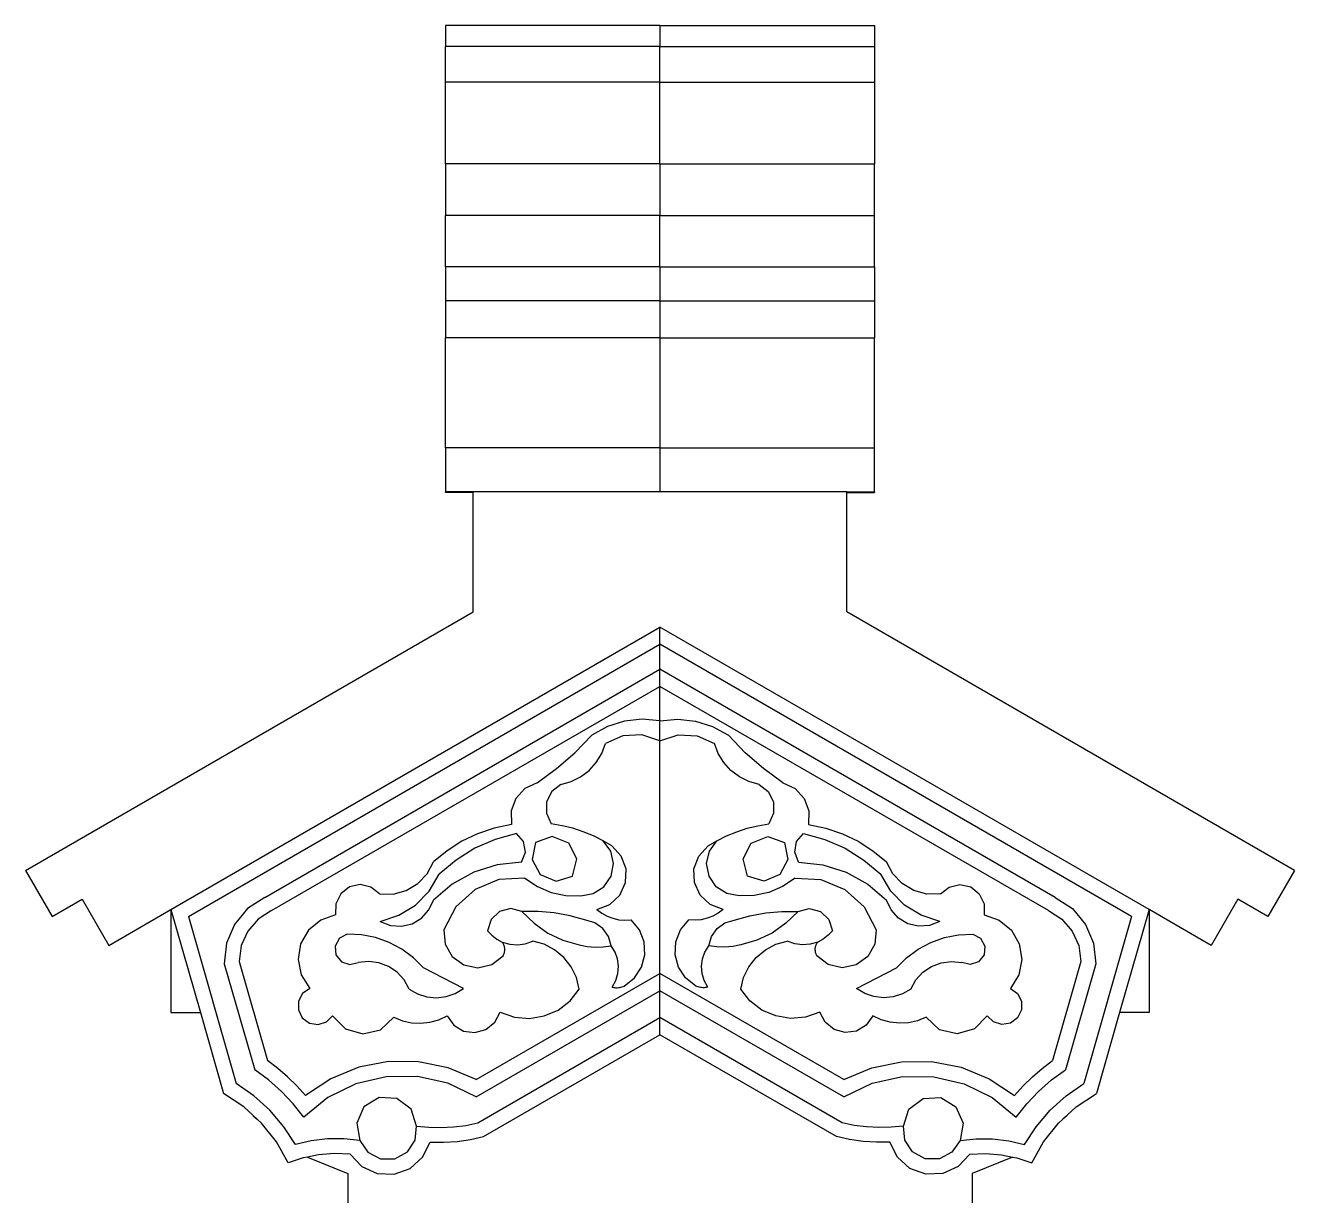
# Model space of a CAD drawing. Extents: x -24961 to 905641, y -154323 to 635957.
# Drawn here: x 402184 to 403323, y -126101 to -125051 of the extents above; entities that cross this region are included whole.
import ezdxf

# ---------------------------------------------------------------- set-up
doc = ezdxf.new("R2010")
doc.units = 0
doc.header["$LTSCALE"] = 1000
doc.header["$MEASUREMENT"] = 0
doc.layers.add('WALL', color=9, linetype='Continuous')

msp = doc.modelspace()

# ---------------------------------------------------------------- linework, layer by layer
for p, q in [((402561.2, -125050.9), (402561.2, -125069.7)), ((402753.6, -125050.9), (402561.2, -125050.9)), ((402753.6, -125050.9), (402753.6, -125069.7)), ((402753.6, -125050.9), (402946.1, -125050.9)), ((402946.1, -125050.9), (402946.1, -125069.7)), ((402753.6, -125069.7), (402561.2, -125069.7)), ((402561.2, -125101.8), (402561.2, -125069.7)), ((402753.6, -125069.7), (402946.1, -125069.7)), ((402753.6, -125101.8), (402753.6, -125069.7)), ((402946.1, -125069.7), (402946.1, -125101.8)), ((402753.6, -125101.8), (402561.2, -125101.8)), ((402561.2, -125175.1), (402561.2, -125101.8)), ((402753.6, -125175.1), (402753.6, -125101.8)), ((402753.6, -125101.8), (402946.1, -125101.8)), ((402946.1, -125101.8), (402946.1, -125175.1)), ((402753.6, -125175.1), (402561.2, -125175.1)), ((402561.2, -125175.1), (402561.2, -125221.4)), ((402753.6, -125175.1), (402753.6, -125221.4)), ((402753.6, -125175.1), (402946.1, -125175.1)), ((402946.1, -125221.4), (402946.1, -125175.1)), ((402753.6, -125221.4), (402561.2, -125221.4)), ((402561.2, -125267.6), (402561.2, -125221.4)), ((402753.6, -125221.4), (402946.1, -125221.4)), ((402753.6, -125267.6), (402753.6, -125221.4)), ((402946.1, -125267.6), (402946.1, -125221.4)), ((402561.2, -125267.6), (402561.2, -125298)), ((402753.6, -125267.6), (402561.2, -125267.6)), ((402753.6, -125267.6), (402946.1, -125267.6)), ((402753.6, -125267.6), (402753.6, -125298)), ((402946.1, -125267.6), (402946.1, -125298)), ((402753.6, -125298), (402561.2, -125298)), ((402561.2, -125298), (402561.2, -125331.1)), ((402753.6, -125298), (402946.1, -125298)), ((402753.6, -125298), (402753.6, -125331.1)), ((402946.1, -125298), (402946.1, -125331.1)), ((402753.6, -125331.1), (402561.2, -125331.1)), ((402561.2, -125429.9), (402561.2, -125331.1)), ((402753.6, -125331.1), (402946.1, -125331.1)), ((402753.6, -125331.1), (402753.6, -125429.9)), ((402946.1, -125429.9), (402946.1, -125331.1)), ((402753.6, -125429.9), (402561.2, -125429.9)), ((402561.2, -125429.9), (402561.2, -125469.4)), ((402753.6, -125429.9), (402946.1, -125429.9)), ((402753.6, -125429.9), (402753.6, -125469.4)), ((402946.1, -125469.4), (402946.1, -125429.9)), ((402561.2, -125469.7), (402561.2, -125469.4)), ((402586.1, -125469.4), (402561.2, -125469.4)), ((402561.2, -125470), (402561.2, -125469.7)), ((402586.1, -125469.7), (402561.2, -125469.7)), ((402586.1, -125470), (402561.2, -125470)), ((402753.6, -125469.4), (402586.1, -125469.4)), ((402586.1, -125469.7), (402586.1, -125469.4)), ((402586.1, -125470), (402586.1, -125469.7)), ((402586.1, -125577), (402586.1, -125470)), ((402921.1, -125469.4), (402753.6, -125469.4)), ((402921.1, -125469.4), (402946.1, -125469.4)), ((402921.1, -125469.7), (402921.1, -125469.4)), ((402921.1, -125469.7), (402946.1, -125469.7)), ((402921.1, -125470), (402921.1, -125469.7)), ((402921.1, -125470), (402946.1, -125470)), ((402921.1, -125577), (402921.1, -125470)), ((402946.1, -125469.7), (402946.1, -125469.4)), ((402946.1, -125469.7), (402946.1, -125470)), ((402184.4, -125808.9), (402586.1, -125577)), ((403322.8, -125808.9), (402921.1, -125577)), ((402314.9, -125844), (402753.6, -125590.8)), ((402753.6, -125606.1), (402753.6, -125590.8)), ((403192.3, -125844), (402753.6, -125590.8)), ((402330.6, -125850.4), (402753.6, -125606.1)), ((402753.6, -125628.5), (402753.6, -125606.1)), ((403176.6, -125850.4), (402753.6, -125606.1)), ((402399.1, -125833.2), (402753.6, -125628.5)), ((402753.6, -125643.9), (402753.6, -125628.5)), ((403108.1, -125833.2), (402753.6, -125628.5)), ((402405.2, -125845), (402753.6, -125643.9)), ((402753.6, -125674.7), (402753.6, -125643.9)), ((403102, -125845), (402753.6, -125643.9)), ((402706.4, -125679.9), (402692.4, -125687.6)), ((402721.7, -125675), (402706.4, -125679.9)), ((402737.6, -125673.3), (402721.7, -125675)), ((402753.6, -125674.7), (402737.6, -125673.3)), ((402753.6, -125674.7), (402769.6, -125673.3)), ((402753.6, -125692.7), (402753.6, -125674.7)), ((402769.6, -125673.3), (402785.5, -125675)), ((402785.5, -125675), (402800.8, -125679.9)), ((402800.8, -125679.9), (402814.9, -125687.6)), ((402677.3, -125703.3), (402692.4, -125687.6)), ((402720.4, -125688.2), (402704.8, -125695.2)), ((402737.4, -125687.3), (402720.4, -125688.2)), ((402753.6, -125692.7), (402737.4, -125687.3)), ((402753.6, -125692.7), (402769.8, -125687.3)), ((402753.6, -125901.4), (402753.6, -125692.7)), ((402769.8, -125687.3), (402786.8, -125688.2)), ((402786.8, -125688.2), (402802.4, -125695.2)), ((402830, -125703.3), (402814.9, -125687.6)), ((402660.9, -125717.5), (402677.3, -125703.3)), ((402696.4, -125712.2), (402701.4, -125704.1)), ((402701.4, -125704.1), (402704.8, -125695.2)), ((402805.8, -125704.1), (402802.4, -125695.2)), ((402810.8, -125712.2), (402805.8, -125704.1)), ((402846.3, -125717.5), (402830, -125703.3)), ((402690, -125719.2), (402696.4, -125712.2)), ((402817.2, -125719.2), (402810.8, -125712.2)), ((402643.3, -125730.4), (402660.9, -125717.5)), ((402673.8, -125729.1), (402682.4, -125724.9)), ((402682.4, -125724.9), (402690, -125719.2)), ((402824.8, -125724.9), (402817.2, -125719.2)), ((402833.4, -125729.1), (402824.8, -125724.9)), ((402863.9, -125730.4), (402846.3, -125717.5)), ((402632.5, -125735.5), (402624.3, -125744.4)), ((402643.3, -125730.4), (402632.5, -125735.5)), ((402656.5, -125738.1), (402651.9, -125747.4)), ((402664.7, -125731.7), (402656.5, -125738.1)), ((402664.7, -125731.7), (402673.8, -125729.1)), ((402842.5, -125731.7), (402833.4, -125729.1)), ((402842.5, -125731.7), (402850.7, -125738.1)), ((402850.7, -125738.1), (402855.3, -125747.4)), ((402863.9, -125730.4), (402874.7, -125735.5)), ((402874.7, -125735.5), (402882.9, -125744.4)), ((402624.3, -125744.4), (402620.1, -125755.6)), ((402651.9, -125747.4), (402651.7, -125757.7)), ((402855.3, -125747.4), (402855.5, -125757.7)), ((402882.9, -125744.4), (402887.1, -125755.6)), ((402620.1, -125755.6), (402620.3, -125767.6)), ((402651.7, -125757.7), (402656, -125767.2)), ((402855.5, -125757.7), (402851.2, -125767.2)), ((402887.1, -125755.6), (402886.9, -125767.6)), ((402604.9, -125770.9), (402590, -125776)), ((402620.3, -125767.6), (402604.9, -125770.9)), ((402665.8, -125768.8), (402656, -125767.2)), ((402675.4, -125771.1), (402665.8, -125768.8)), ((402684.8, -125774.2), (402675.4, -125771.1)), ((402822.5, -125774.2), (402831.9, -125771.1)), ((402831.9, -125771.1), (402841.5, -125768.8)), ((402841.5, -125768.8), (402851.2, -125767.2)), ((402886.9, -125767.6), (402902.3, -125770.9)), ((402902.3, -125770.9), (402917.2, -125776)), ((402575.9, -125782.8), (402562.7, -125791.3)), ((402590, -125776), (402575.9, -125782.8)), ((402605.7, -125781.2), (402587.6, -125789.1)), ((402624.8, -125775.9), (402605.7, -125781.2)), ((402631.2, -125783), (402624.8, -125775.9)), ((402632.9, -125792.4), (402631.2, -125783)), ((402641.8, -125784), (402638.9, -125799.1)), ((402656.8, -125778.6), (402641.8, -125784)), ((402671.7, -125784.4), (402656.8, -125778.6)), ((402693.9, -125777.9), (402684.8, -125774.2)), ((402702.7, -125782.4), (402693.9, -125777.9)), ((402710.5, -125787), (402702.7, -125782.4)), ((402709.4, -125791.6), (402702.7, -125782.4)), ((402796.7, -125787), (402804.5, -125782.4)), ((402797.9, -125791.6), (402804.5, -125782.4)), ((402804.5, -125782.4), (402813.3, -125777.9)), ((402813.3, -125777.9), (402822.5, -125774.2)), ((402835.5, -125784.4), (402850.4, -125778.6)), ((402850.4, -125778.6), (402865.4, -125784)), ((402865.4, -125784), (402868.3, -125799.1)), ((402874.4, -125792.4), (402876, -125783)), ((402876, -125783), (402882.4, -125775.9)), ((402882.4, -125775.9), (402901.5, -125781.2)), ((402901.5, -125781.2), (402919.6, -125789.1)), ((402917.2, -125776), (402931.3, -125782.8)), ((402931.3, -125782.8), (402944.5, -125791.3)), ((402562.7, -125791.3), (402550.6, -125801.3)), ((402587.6, -125789.1), (402570.7, -125799.6)), ((402629.4, -125801.4), (402632.9, -125792.4)), ((402679, -125798.6), (402671.7, -125784.4)), ((402711.8, -125802.8), (402709.4, -125791.6)), ((402718.9, -125796), (402710.5, -125787)), ((402788.3, -125796), (402796.7, -125787)), ((402795.4, -125802.8), (402797.9, -125791.6)), ((402828.2, -125798.6), (402835.5, -125784.4)), ((402877.8, -125801.4), (402874.4, -125792.4)), ((402919.6, -125789.1), (402936.5, -125799.6)), ((402944.5, -125791.3), (402956.7, -125801.3)), ((402544.8, -125812), (402550.6, -125801.3)), ((402570.7, -125799.6), (402555.5, -125812.3)), ((402607.5, -125803.8), (402586.5, -125810.5)), ((402629.4, -125801.4), (402607.5, -125803.8)), ((402638.9, -125799.1), (402646.2, -125812.6)), ((402675.1, -125814.1), (402679, -125798.6)), ((402709.7, -125814), (402711.8, -125802.8)), ((402723.2, -125807.6), (402718.9, -125796)), ((402784, -125807.6), (402788.3, -125796)), ((402797.6, -125814), (402795.4, -125802.8)), ((402832.2, -125814.1), (402828.2, -125798.6)), ((402868.3, -125799.1), (402861, -125812.6)), ((402877.8, -125801.4), (402899.7, -125803.8)), ((402899.7, -125803.8), (402920.7, -125810.5)), ((402936.5, -125799.6), (402951.7, -125812.3)), ((402962.4, -125812), (402956.7, -125801.3)), ((402184.4, -125808.9), (402208.3, -125850.3)), ((402536.4, -125820.8), (402544.8, -125812)), ((402546.6, -125827.4), (402555.5, -125812.3)), ((402586.5, -125810.5), (402567.2, -125821.2)), ((402609.2, -125817), (402587.7, -125826)), ((402632.5, -125815.8), (402609.2, -125817)), ((402632.5, -125815.8), (402643.6, -125823.3)), ((402646.2, -125812.6), (402660.4, -125818.5)), ((402660.4, -125818.5), (402675.1, -125814.1)), ((402703.3, -125823.5), (402709.7, -125814)), ((402722.8, -125819.9), (402723.2, -125807.6)), ((402784.5, -125819.9), (402784, -125807.6)), ((402803.9, -125823.5), (402797.6, -125814)), ((402846.9, -125818.5), (402832.2, -125814.1)), ((402861, -125812.6), (402846.9, -125818.5)), ((402874.7, -125815.8), (402863.6, -125823.3)), ((402874.7, -125815.8), (402898, -125817)), ((402898, -125817), (402919.5, -125826)), ((402920.7, -125810.5), (402940, -125821.2)), ((402960.6, -125827.4), (402951.7, -125812.3)), ((402970.8, -125820.8), (402962.4, -125812)), ((403322.8, -125808.9), (403298.9, -125850.3)), ((402475, -125823.7), (402467.2, -125829.9)), ((402484.7, -125821.6), (402475, -125823.7)), ((402494.3, -125823.8), (402484.7, -125821.6)), ((402502.1, -125830), (402494.3, -125823.8)), ((402514.2, -125830.2), (402526, -125827)), ((402526, -125827), (402536.4, -125820.8)), ((402534.3, -125840), (402546.6, -125827.4)), ((402567.2, -125821.2), (402550.5, -125835.5)), ((402587.7, -125826), (402570.5, -125841.7)), ((402643.6, -125823.3), (402655.9, -125828.6)), ((402655.9, -125828.6), (402669, -125831.4)), ((402693.7, -125829.7), (402703.3, -125823.5)), ((402717.6, -125831.1), (402722.8, -125819.9)), ((402789.6, -125831.1), (402784.5, -125819.9)), ((402813.5, -125829.7), (402803.9, -125823.5)), ((402851.3, -125828.6), (402838.2, -125831.4)), ((402863.6, -125823.3), (402851.3, -125828.6)), ((402919.5, -125826), (402936.7, -125841.7)), ((402940, -125821.2), (402956.7, -125835.5)), ((402972.9, -125840), (402960.6, -125827.4)), ((402981.2, -125827), (402970.8, -125820.8)), ((402993, -125830.2), (402981.2, -125827)), ((403005.1, -125830), (403012.9, -125823.8)), ((403012.9, -125823.8), (403022.6, -125821.6)), ((403022.6, -125821.6), (403032.3, -125823.7)), ((403032.3, -125823.7), (403040, -125829.9)), ((402208.3, -125850.3), (402235.2, -125834.8)), ((402235.2, -125834.8), (402259.1, -125876.3)), ((402399.1, -125833.2), (402383.7, -125843.2)), ((402462.8, -125838.8), (402462.7, -125848.7)), ((402467.2, -125829.9), (402462.8, -125838.8)), ((402502.1, -125830), (402514.2, -125830.2)), ((402519.3, -125849.2), (402534.3, -125840)), ((402546.3, -125844.4), (402550.5, -125835.5)), ((402669, -125831.4), (402682.5, -125831.6)), ((402682.5, -125831.6), (402693.7, -125829.7)), ((402697, -125843.9), (402708.6, -125839.6)), ((402708.6, -125839.6), (402717.6, -125831.1)), ((402798.6, -125839.6), (402789.6, -125831.1)), ((402810.2, -125843.9), (402798.6, -125839.6)), ((402824.7, -125831.6), (402813.5, -125829.7)), ((402838.2, -125831.4), (402824.7, -125831.6)), ((402960.9, -125844.4), (402956.7, -125835.5)), ((402987.9, -125849.2), (402972.9, -125840)), ((403005.1, -125830), (402993, -125830.2)), ((403040, -125829.9), (403044.4, -125838.8)), ((403044.4, -125838.8), (403044.5, -125848.7)), ((403108.1, -125833.2), (403123.5, -125843.2)), ((403272, -125834.8), (403248.1, -125876.3)), ((403298.9, -125850.3), (403272, -125834.8)), ((402259.1, -125876.3), (402314.9, -125844)), ((402314.9, -125844), (402314.9, -125936.5)), ((402314.9, -125844), (402341.4, -125936.5)), ((402330.6, -125850.4), (402373.5, -126000.2)), ((402383.7, -125843.2), (402371.9, -125857.4)), ((402405.2, -125845), (402393.1, -125852.7)), ((402462.7, -125848.7), (402449.3, -125853.4)), ((402502.6, -125854.7), (402519.3, -125849.2)), ((402531.2, -125856.7), (402539.7, -125851.7)), ((402539.7, -125851.7), (402546.3, -125844.4)), ((402570.5, -125841.7), (402559.6, -125862.3)), ((402609.6, -125845.8), (402602.1, -125853)), ((402619.7, -125843.1), (402609.6, -125845.8)), ((402629.8, -125845.7), (402619.7, -125843.1)), ((402629.8, -125845.7), (402640.6, -125856.3)), ((402644.3, -125845.8), (402629.8, -125845.7)), ((402658.7, -125847.1), (402644.3, -125845.8)), ((402673, -125849.7), (402658.7, -125847.1)), ((402687, -125853.5), (402673, -125849.7)), ((402697, -125843.9), (402701.4, -125847.2)), ((402701.4, -125847.2), (402706.2, -125849.9)), ((402706.2, -125849.9), (402711.3, -125851.8)), ((402711.3, -125851.8), (402716.7, -125853.1)), ((402795.9, -125851.8), (402790.5, -125853.1)), ((402801, -125849.9), (402795.9, -125851.8)), ((402805.8, -125847.2), (402801, -125849.9)), ((402810.2, -125843.9), (402805.8, -125847.2)), ((402820.2, -125853.5), (402834.2, -125849.7)), ((402834.2, -125849.7), (402848.5, -125847.1)), ((402848.5, -125847.1), (402862.9, -125845.8)), ((402862.9, -125845.8), (402877.4, -125845.7)), ((402877.4, -125845.7), (402866.6, -125856.3)), ((402877.4, -125845.7), (402887.5, -125843.1)), ((402887.5, -125843.1), (402897.6, -125845.8)), ((402897.6, -125845.8), (402905.1, -125853)), ((402936.7, -125841.7), (402947.6, -125862.3)), ((402967.5, -125851.7), (402960.9, -125844.4)), ((402976, -125856.7), (402967.5, -125851.7)), ((403004.6, -125854.7), (402987.9, -125849.2)), ((403044.5, -125848.7), (403057.9, -125853.4)), ((403102, -125845), (403114.1, -125852.7)), ((403123.5, -125843.2), (403135.3, -125857.4)), ((403176.6, -125850.4), (403133.8, -126000.2)), ((403192.3, -125844), (403165.8, -125936.5)), ((403192.3, -125844), (403192.3, -125936.5)), ((403248.1, -125876.3), (403192.3, -125844)), ((402371.9, -125857.4), (402364.7, -125874.3)), ((402383.8, -125863.4), (402378, -125876.4)), ((402393.1, -125852.7), (402383.8, -125863.4)), ((402438.4, -125862.4), (402431.3, -125874.7)), ((402449.3, -125853.4), (402438.4, -125862.4)), ((402502.6, -125854.7), (402511.8, -125858.2)), ((402511.8, -125858.2), (402521.6, -125858.9)), ((402521.6, -125858.9), (402531.2, -125856.7)), ((402559.6, -125862.3), (402560.9, -125875.1)), ((402602.1, -125853), (402599, -125863)), ((402599, -125863), (402602.8, -125867.1)), ((402640.6, -125856.3), (402653, -125865.1)), ((402695.3, -125856), (402687, -125853.5)), ((402702.4, -125861), (402695.3, -125856)), ((402707.4, -125868.1), (402702.4, -125861)), ((402716.7, -125853.1), (402722.2, -125853.5)), ((402722.2, -125853.5), (402727.6, -125853.2)), ((402735.1, -125862.1), (402727.6, -125853.2)), ((402739.4, -125872.9), (402735.1, -125862.1)), ((402767.9, -125872.9), (402772.1, -125862.1)), ((402772.1, -125862.1), (402779.6, -125853.2)), ((402785.1, -125853.5), (402779.6, -125853.2)), ((402790.5, -125853.1), (402785.1, -125853.5)), ((402799.8, -125868.1), (402804.8, -125861)), ((402804.8, -125861), (402811.9, -125856)), ((402811.9, -125856), (402820.2, -125853.5)), ((402866.6, -125856.3), (402854.3, -125865.1)), ((402908.2, -125863), (402904.4, -125867.1)), ((402905.1, -125853), (402908.2, -125863)), ((402947.6, -125862.3), (402946.4, -125875.1)), ((402985.6, -125858.9), (402976, -125856.7)), ((402995.4, -125858.2), (402985.6, -125858.9)), ((403004.6, -125854.7), (402995.4, -125858.2)), ((403057.9, -125853.4), (403068.8, -125862.4)), ((403068.8, -125862.4), (403075.9, -125874.7)), ((403114.1, -125852.7), (403123.4, -125863.4)), ((403123.4, -125863.4), (403129.3, -125876.4)), ((403135.3, -125857.4), (403142.5, -125874.3)), ((402364.7, -125874.3), (402362.8, -125892.6)), ((402431.3, -125874.7), (402429.1, -125888.7)), ((402466, -125869.8), (402462.2, -125876.8)), ((402473, -125866.1), (402466, -125869.8)), ((402485.9, -125866.7), (402473, -125866.1)), ((402498.5, -125869.2), (402485.9, -125866.7)), ((402510.7, -125873.5), (402498.5, -125869.2)), ((402522.1, -125879.6), (402510.7, -125873.5)), ((402560.9, -125875.1), (402567.3, -125886.2)), ((402602.8, -125867.1), (402607.2, -125870.6)), ((402607.2, -125870.6), (402612.1, -125873.2)), ((402612.6, -125873.8), (402612.1, -125873.2)), ((402612.1, -125873.2), (402618.9, -125875.2)), ((402613, -125874.5), (402612.6, -125873.8)), ((402613.3, -125875.1), (402613, -125874.5)), ((402613.6, -125875.8), (402613.3, -125875.1)), ((402625.9, -125875.7), (402632.8, -125874.8)), ((402632.8, -125874.8), (402639.4, -125872.3)), ((402649.7, -125875.2), (402639.4, -125872.3)), ((402653, -125865.1), (402666.6, -125871.6)), ((402666.6, -125871.6), (402681.2, -125875.8)), ((402709.8, -125876.5), (402707.4, -125868.1)), ((402740, -125884.5), (402739.4, -125872.9)), ((402767.2, -125884.5), (402767.9, -125872.9)), ((402797.4, -125876.5), (402799.8, -125868.1)), ((402840.6, -125871.6), (402826, -125875.8)), ((402854.3, -125865.1), (402840.6, -125871.6)), ((402857.5, -125875.2), (402867.8, -125872.3)), ((402874.4, -125874.8), (402867.8, -125872.3)), ((402881.3, -125875.7), (402874.4, -125874.8)), ((402895.1, -125873.2), (402888.3, -125875.2)), ((402893.6, -125875.8), (402893.9, -125875.1)), ((402893.9, -125875.1), (402894.3, -125874.5)), ((402894.3, -125874.5), (402894.6, -125873.8)), ((402894.6, -125873.8), (402895.1, -125873.2)), ((402900, -125870.6), (402895.1, -125873.2)), ((402904.4, -125867.1), (402900, -125870.6)), ((402946.4, -125875.1), (402940, -125886.2)), ((402985.1, -125879.6), (402996.5, -125873.5)), ((402996.5, -125873.5), (403008.7, -125869.2)), ((403008.7, -125869.2), (403021.3, -125866.7)), ((403021.3, -125866.7), (403034.2, -125866.1)), ((403034.2, -125866.1), (403041.2, -125869.8)), ((403041.2, -125869.8), (403045, -125876.8)), ((403075.9, -125874.7), (403078.1, -125888.7)), ((403142.5, -125874.3), (403144.4, -125892.6)), ((402378, -125876.4), (402376.1, -125890.5)), ((402462.2, -125876.8), (402462.9, -125884.6)), ((402462.9, -125884.6), (402467.8, -125890.9)), ((402532.5, -125887.2), (402522.1, -125879.6)), ((402567.3, -125886.2), (402577.7, -125893.7)), ((402602.8, -125893.2), (402612.9, -125885.4)), ((402612.9, -125885.4), (402613.3, -125884.7)), ((402613.3, -125884.7), (402613.6, -125884)), ((402613.8, -125876.6), (402613.6, -125875.8)), ((402613.6, -125884), (402613.8, -125883.3)), ((402614, -125877.3), (402613.8, -125876.6)), ((402613.8, -125883.3), (402614, -125882.6)), ((402614.2, -125878), (402614, -125877.3)), ((402614, -125882.6), (402614.2, -125881.8)), ((402614.3, -125878.8), (402614.2, -125878)), ((402614.2, -125881.8), (402614.3, -125881.1)), ((402614.3, -125879.6), (402614.3, -125878.8)), ((402614.3, -125880.3), (402614.3, -125879.6)), ((402614.3, -125881.1), (402614.3, -125880.3)), ((402618.9, -125875.2), (402625.9, -125875.7)), ((402659.1, -125880.2), (402649.7, -125875.2)), ((402667.3, -125887), (402659.1, -125880.2)), ((402681.2, -125875.8), (402688.3, -125877.3)), ((402688.3, -125877.3), (402695.4, -125877.8)), ((402695.4, -125877.8), (402702.7, -125877.6)), ((402702.7, -125877.6), (402709.8, -125876.5)), ((402713.3, -125882.1), (402709.8, -125876.5)), ((402715.6, -125888.3), (402713.3, -125882.1)), ((402737, -125895.7), (402740, -125884.5)), ((402770.2, -125895.7), (402767.2, -125884.5)), ((402791.7, -125888.3), (402793.9, -125882.1)), ((402793.9, -125882.1), (402797.4, -125876.5)), ((402804.6, -125877.6), (402797.4, -125876.5)), ((402811.8, -125877.8), (402804.6, -125877.6)), ((402819, -125877.3), (402811.8, -125877.8)), ((402826, -125875.8), (402819, -125877.3)), ((402839.9, -125887), (402848.1, -125880.2)), ((402848.1, -125880.2), (402857.5, -125875.2)), ((402888.3, -125875.2), (402881.3, -125875.7)), ((402892.9, -125878.8), (402893, -125878)), ((402892.9, -125879.6), (402892.9, -125878.8)), ((402892.9, -125880.3), (402892.9, -125879.6)), ((402893, -125881.1), (402892.9, -125880.3)), ((402893, -125878), (402893.2, -125877.3)), ((402893.1, -125881.8), (402893, -125881.1)), ((402893.2, -125882.6), (402893.1, -125881.8)), ((402893.2, -125877.3), (402893.4, -125876.6)), ((402893.4, -125883.3), (402893.2, -125882.6)), ((402893.4, -125876.6), (402893.6, -125875.8)), ((402893.6, -125884), (402893.4, -125883.3)), ((402893.9, -125884.7), (402893.6, -125884)), ((402894.3, -125885.4), (402893.9, -125884.7)), ((402904.4, -125893.2), (402894.3, -125885.4)), ((402940, -125886.2), (402929.5, -125893.7)), ((402974.7, -125887.2), (402985.1, -125879.6)), ((403044.3, -125884.6), (403039.4, -125890.9)), ((403045, -125876.8), (403044.3, -125884.6)), ((403129.3, -125876.4), (403131.1, -125890.5)), ((402362.8, -125892.6), (402390.1, -125987.8)), ((402376.1, -125890.5), (402401.5, -125979.5)), ((402429.1, -125888.7), (402431.9, -125902.7)), ((402467.8, -125890.9), (402475.3, -125893.4)), ((402475.3, -125893.4), (402482.9, -125891.4)), ((402492.2, -125890.5), (402482.9, -125891.4)), ((402501.4, -125891.7), (402492.2, -125890.5)), ((402510.1, -125895), (402501.4, -125891.7)), ((402517.8, -125900.3), (402510.1, -125895)), ((402541.6, -125896.4), (402532.5, -125887.2)), ((402577.4, -125914.8), (402541.6, -125896.4)), ((402577.7, -125893.7), (402590.3, -125896.2)), ((402590.3, -125896.2), (402602.8, -125893.2)), ((402673.9, -125895.4), (402667.3, -125887)), ((402678.6, -125905), (402673.9, -125895.4)), ((402716.5, -125894.9), (402715.6, -125888.3)), ((402715.9, -125901.4), (402716.5, -125894.9)), ((402730.7, -125905.4), (402737, -125895.7)), ((402776.5, -125905.4), (402770.2, -125895.7)), ((402790.8, -125894.9), (402791.7, -125888.3)), ((402791.3, -125901.4), (402790.8, -125894.9)), ((402828.6, -125905), (402833.3, -125895.4)), ((402833.3, -125895.4), (402839.9, -125887)), ((402916.9, -125896.2), (402904.4, -125893.2)), ((402929.5, -125893.7), (402916.9, -125896.2)), ((402929.8, -125914.8), (402965.6, -125896.4)), ((402965.6, -125896.4), (402974.7, -125887.2)), ((402989.4, -125900.3), (402997.1, -125895)), ((402997.1, -125895), (403005.8, -125891.7)), ((403005.8, -125891.7), (403015, -125890.5)), ((403015, -125890.5), (403024.3, -125891.4)), ((403031.9, -125893.4), (403024.3, -125891.4)), ((403039.4, -125890.9), (403031.9, -125893.4)), ((403078.1, -125888.7), (403075.4, -125902.7)), ((403131.1, -125890.5), (403105.7, -125979.5)), ((403144.4, -125892.6), (403117.2, -125987.8)), ((402431.9, -125902.7), (402439.4, -125914.7)), ((402524.1, -125907.1), (402517.8, -125900.3)), ((402528.7, -125915.3), (402524.1, -125907.1)), ((402588.6, -125996.6), (402753.6, -125901.4)), ((402681.2, -125915.3), (402678.6, -125905)), ((402710.8, -125913.6), (402714, -125907.8)), ((402714, -125907.8), (402715.9, -125901.4)), ((402721.6, -125912.6), (402730.7, -125905.4)), ((402753.6, -125916.8), (402753.6, -125901.4)), ((402918.6, -125996.6), (402753.6, -125901.4)), ((402785.6, -125912.6), (402776.5, -125905.4)), ((402793.2, -125907.8), (402791.3, -125901.4)), ((402796.4, -125913.6), (402793.2, -125907.8)), ((402826, -125915.3), (402828.6, -125905)), ((402978.5, -125915.3), (402983.1, -125907.1)), ((402983.1, -125907.1), (402989.4, -125900.3)), ((403075.4, -125902.7), (403067.9, -125914.7)), ((402433, -125919.3), (402429.4, -125926.3)), ((402439.4, -125914.7), (402433, -125919.3)), ((402528.7, -125915.3), (402536.2, -125919.6)), ((402536.2, -125919.6), (402544.5, -125922.3)), ((402561.8, -125922.1), (402570, -125919.3)), ((402570, -125919.3), (402577.4, -125914.8)), ((402588.6, -126012), (402753.6, -125916.8)), ((402672.9, -125925.9), (402681.2, -125915.3)), ((402710.8, -125913.6), (402711.9, -125913.8)), ((402711.9, -125913.8), (402713, -125914)), ((402713, -125914), (402714.1, -125914.1)), ((402714.1, -125914.1), (402715.2, -125914.1)), ((402715.2, -125914.1), (402716.3, -125914)), ((402716.3, -125914), (402717.4, -125913.9)), ((402717.4, -125913.9), (402718.5, -125913.7)), ((402718.5, -125913.7), (402719.5, -125913.4)), ((402719.5, -125913.4), (402720.6, -125913.1)), ((402720.6, -125913.1), (402721.6, -125912.6)), ((402753.6, -125940.9), (402753.6, -125916.8)), ((402918.6, -126012), (402753.6, -125916.8)), ((402786.6, -125913.1), (402785.6, -125912.6)), ((402787.7, -125913.4), (402786.6, -125913.1)), ((402788.7, -125913.7), (402787.7, -125913.4)), ((402789.8, -125913.9), (402788.7, -125913.7)), ((402790.9, -125914), (402789.8, -125913.9)), ((402792, -125914.1), (402790.9, -125914)), ((402793.1, -125914.1), (402792, -125914.1)), ((402794.2, -125914), (402793.1, -125914.1)), ((402795.3, -125913.8), (402794.2, -125914)), ((402796.4, -125913.6), (402795.3, -125913.8)), ((402834.3, -125925.9), (402826, -125915.3)), ((402937.2, -125919.3), (402929.8, -125914.8)), ((402945.5, -125922.1), (402937.2, -125919.3)), ((402971, -125919.6), (402962.7, -125922.3)), ((402978.5, -125915.3), (402971, -125919.6)), ((403067.9, -125914.7), (403074.2, -125919.3)), ((403074.2, -125919.3), (403077.8, -125926.3)), ((402429.4, -125926.3), (402429.3, -125934.1)), ((402544.5, -125922.3), (402553.1, -125923.1)), ((402553.1, -125923.1), (402561.8, -125922.1)), ((402662.2, -125934.2), (402672.9, -125925.9)), ((402845, -125934.2), (402834.3, -125925.9)), ((402954.1, -125923.1), (402945.5, -125922.1)), ((402962.7, -125922.3), (402954.1, -125923.1)), ((403077.8, -125926.3), (403077.9, -125934.1)), ((402314.9, -125936.5), (402341.4, -125936.5)), ((402341.4, -125936.5), (402362.2, -126009)), ((402429.3, -125934.1), (402432.8, -125941.2)), ((402432.8, -125941.2), (402439.2, -125945.9)), ((402454.4, -125944.8), (402460, -125939.4)), ((402460, -125939.4), (402471.4, -125951)), ((402503, -125951.8), (402514.9, -125940.6)), ((402514.9, -125940.6), (402522.6, -125943.7)), ((402547.1, -125945.1), (402555.1, -125942.9)), ((402555.1, -125942.9), (402562.6, -125939.4)), ((402562.6, -125939.4), (402568.6, -125947.7)), ((402590.2, -126035.3), (402753.6, -125940.9)), ((402605.5, -125945.1), (402610.3, -125936)), ((402610.3, -125936), (402623, -125940.5)), ((402623, -125940.5), (402636.5, -125941.7)), ((402636.5, -125941.7), (402649.8, -125939.5)), ((402649.8, -125939.5), (402662.2, -125934.2)), ((402753.6, -125956.3), (402753.6, -125940.9)), ((402917, -126035.3), (402753.6, -125940.9)), ((402857.4, -125939.5), (402845, -125934.2)), ((402870.7, -125941.7), (402857.4, -125939.5)), ((402884.2, -125940.5), (402870.7, -125941.7)), ((402896.9, -125936), (402884.2, -125940.5)), ((402901.7, -125945.1), (402896.9, -125936)), ((402944.6, -125939.4), (402938.6, -125947.7)), ((402952.1, -125942.9), (402944.6, -125939.4)), ((402960.1, -125945.1), (402952.1, -125942.9)), ((402992.3, -125940.6), (402984.6, -125943.7)), ((403004.2, -125951.8), (402992.3, -125940.6)), ((403047.2, -125939.4), (403035.8, -125951)), ((403052.8, -125944.8), (403047.2, -125939.4)), ((403074.4, -125941.2), (403068.1, -125945.9)), ((403077.9, -125934.1), (403074.4, -125941.2)), ((403165.8, -125936.5), (403145.1, -126009)), ((403192.3, -125936.5), (403165.8, -125936.5)), ((402439.2, -125945.9), (402446.9, -125947.2)), ((402446.9, -125947.2), (402454.4, -125944.8)), ((402471.4, -125951), (402487.1, -125955.6)), ((402487.1, -125955.6), (402503, -125951.8)), ((402522.6, -125943.7), (402530.7, -125945.5)), ((402530.7, -125945.5), (402538.9, -125946)), ((402538.9, -125946), (402547.1, -125945.1)), ((402568.6, -125947.7), (402577.4, -125953)), ((402577.4, -125953), (402587.6, -125954.4)), ((402587.6, -125954.4), (402597.5, -125951.6)), ((402597.5, -125951.6), (402605.5, -125945.1)), ((402909.7, -125951.6), (402901.7, -125945.1)), ((402919.6, -125954.4), (402909.7, -125951.6)), ((402929.8, -125953), (402919.6, -125954.4)), ((402938.6, -125947.7), (402929.8, -125953)), ((402968.3, -125946), (402960.1, -125945.1)), ((402976.6, -125945.5), (402968.3, -125946)), ((402984.6, -125943.7), (402976.6, -125945.5)), ((403020.1, -125955.6), (403004.2, -125951.8)), ((403035.8, -125951), (403020.1, -125955.6)), ((403060.3, -125947.2), (403052.8, -125944.8)), ((403068.1, -125945.9), (403060.3, -125947.2)), ((402595.2, -126047.7), (402753.6, -125956.3)), ((402912, -126047.7), (402753.6, -125956.3)), ((402402.5, -125996.9), (402390.1, -125987.8)), ((402410.8, -125986.5), (402401.5, -125979.5)), ((402419.6, -125994.1), (402410.8, -125986.5)), ((402483.4, -125985.5), (402458.3, -125995.8)), ((402510, -125980.4), (402483.4, -125985.5)), ((402537.1, -125980.5), (402510, -125980.4)), ((402563.7, -125986), (402537.1, -125980.5)), ((402588.6, -125996.6), (402563.7, -125986)), ((402918.6, -125996.6), (402943.5, -125986)), ((402943.5, -125986), (402970.1, -125980.5)), ((402970.1, -125980.5), (402997.2, -125980.4)), ((402997.2, -125980.4), (403023.8, -125985.5)), ((403023.8, -125985.5), (403048.9, -125995.8)), ((403087.6, -125994.1), (403096.4, -125986.5)), ((403096.4, -125986.5), (403105.7, -125979.5)), ((403104.7, -125996.9), (403117.2, -125987.8)), ((402389.3, -126011.1), (402373.5, -126000.2)), ((402414, -126007.1), (402402.5, -125996.9)), ((402427.9, -126002.2), (402419.6, -125994.1)), ((402458.3, -125995.8), (402435.7, -126010.8)), ((402480.8, -126000.4), (402455.7, -126012.7)), ((402508.1, -125994), (402480.8, -126000.4)), ((402536.1, -125993.8), (402508.1, -125994)), ((402563.4, -125999.9), (402536.1, -125993.8)), ((402588.6, -126012), (402563.4, -125999.9)), ((402918.6, -126012), (402943.9, -125999.9)), ((402943.9, -125999.9), (402971.2, -125993.8)), ((402971.2, -125993.8), (402999.2, -125994)), ((402999.2, -125994), (403026.4, -126000.4)), ((403026.4, -126000.4), (403051.5, -126012.7)), ((403048.9, -125995.8), (403071.5, -126010.8)), ((403079.3, -126002.2), (403087.6, -125994.1)), ((403093.2, -126007.1), (403104.7, -125996.9)), ((403117.9, -126011.1), (403133.8, -126000.2)), ((402380.2, -126020.9), (402362.2, -126009)), ((402403.6, -126024.1), (402389.3, -126011.1)), ((402424.5, -126018.3), (402414, -126007.1)), ((402435.7, -126010.8), (402427.9, -126002.2)), ((403071.5, -126010.8), (403079.3, -126002.2)), ((403082.7, -126018.3), (403093.2, -126007.1)), ((403103.6, -126024.1), (403117.9, -126011.1)), ((403127, -126020.9), (403145.1, -126009)), ((402388.5, -126028.5), (402380.2, -126020.9)), ((402434, -126030.4), (402424.5, -126018.3)), ((402455.7, -126012.7), (402434, -126030.4)), ((402488.1, -126021), (402481.6, -126035.6)), ((402501.7, -126012.7), (402488.1, -126021)), ((402517.6, -126013.4), (402501.7, -126012.7)), ((402530.3, -126023.1), (402517.6, -126013.4)), ((402535.3, -126038.2), (402530.3, -126023.1)), ((402971.9, -126038.2), (402976.9, -126023.1)), ((402976.9, -126023.1), (402989.6, -126013.4)), ((402989.6, -126013.4), (403005.5, -126012.7)), ((403005.5, -126012.7), (403019.1, -126021)), ((403019.1, -126021), (403025.6, -126035.6)), ((403051.5, -126012.7), (403073.2, -126030.4)), ((403073.2, -126030.4), (403082.7, -126018.3)), ((403118.7, -126028.5), (403127, -126020.9)), ((402388.5, -126028.5), (402388.8, -126029)), ((402392.4, -126032.1), (402388.5, -126028.5)), ((402388.8, -126029), (402392.4, -126032.1)), ((402396.1, -126035.5), (402392.4, -126032.1)), ((402416.1, -126038.8), (402403.6, -126024.1)), ((403091.1, -126038.8), (403103.6, -126024.1)), ((403111.1, -126035.5), (403114.8, -126032.1)), ((403114.8, -126032.1), (403118.7, -126028.5)), ((403118.4, -126029), (403114.8, -126032.1)), ((403118.7, -126028.5), (403118.4, -126029)), ((402409.5, -126052.4), (402396.1, -126035.5)), ((402426.6, -126054.9), (402416.1, -126038.8)), ((402481.6, -126035.6), (402484.5, -126051.2)), ((402534.1, -126050.9), (402535.3, -126038.2)), ((402535.3, -126038.2), (402546.3, -126039.3)), ((402546.3, -126039.3), (402557.4, -126039.6)), ((402557.4, -126039.6), (402568.4, -126039)), ((402568.4, -126039), (402579.4, -126037.6)), ((402579.4, -126037.6), (402590.2, -126035.3)), ((402927.9, -126037.6), (402917, -126035.3)), ((402938.8, -126039), (402927.9, -126037.6)), ((402949.8, -126039.6), (402938.8, -126039)), ((402960.9, -126039.3), (402949.8, -126039.6)), ((402971.9, -126038.2), (402960.9, -126039.3)), ((402973.1, -126050.9), (402971.9, -126038.2)), ((403025.6, -126035.6), (403022.7, -126051.2)), ((403080.6, -126054.9), (403091.1, -126038.8)), ((403097.7, -126052.4), (403111.1, -126035.5)), ((402420, -126071.3), (402409.5, -126052.4)), ((402440.8, -126051.6), (402426.6, -126054.9)), ((402455.3, -126049.8), (402440.8, -126051.6)), ((402470, -126049.7), (402455.3, -126049.8)), ((402484.5, -126051.2), (402470, -126049.7)), ((402484.5, -126051.2), (402491.7, -126061.8)), ((402527, -126061.5), (402534.1, -126050.9)), ((402540.7, -126066.2), (402547.5, -126052.7)), ((402547.5, -126052.7), (402559.5, -126052.8)), ((402559.5, -126052.8), (402571.6, -126052.1)), ((402571.6, -126052.1), (402583.5, -126050.4)), ((402583.5, -126050.4), (402595.2, -126047.7)), ((402923.7, -126050.4), (402912, -126047.7)), ((402935.7, -126052.1), (402923.7, -126050.4)), ((402947.7, -126052.8), (402935.7, -126052.1)), ((402959.7, -126052.7), (402947.7, -126052.8)), ((402966.5, -126066.2), (402959.7, -126052.7)), ((402980.2, -126061.5), (402973.1, -126050.9)), ((403022.7, -126051.2), (403015.5, -126061.8)), ((403022.7, -126051.2), (403037.3, -126049.7)), ((403037.3, -126049.7), (403051.9, -126049.8)), ((403051.9, -126049.8), (403066.4, -126051.6)), ((403066.4, -126051.6), (403080.6, -126054.9)), ((403087.2, -126071.3), (403097.7, -126052.4)), ((402433.5, -126066.8), (402420, -126071.3)), ((402437.4, -126066), (402433.5, -126066.8)), ((402447.4, -126064), (402437.4, -126066)), ((402437.4, -126066), (402473.6, -126080.7)), ((402461.6, -126062.9), (402447.4, -126064)), ((402475.8, -126063.5), (402461.6, -126062.9)), ((402475.8, -126063.5), (402486.3, -126074.4)), ((402491.7, -126061.8), (402503, -126067.7)), ((402503, -126067.7), (402515.8, -126067.6)), ((402515.8, -126067.6), (402527, -126061.5)), ((402529.4, -126076.3), (402540.7, -126066.2)), ((402977.8, -126076.3), (402966.5, -126066.2)), ((402991.4, -126067.6), (402980.2, -126061.5)), ((403004.2, -126067.7), (402991.4, -126067.6)), ((403015.5, -126061.8), (403004.2, -126067.7)), ((403031.4, -126063.5), (403021, -126074.4)), ((403031.4, -126063.5), (403045.6, -126062.9)), ((403069.8, -126066), (403033.6, -126080.7)), ((403045.6, -126062.9), (403059.8, -126064)), ((403059.8, -126064), (403069.8, -126066)), ((403069.8, -126066), (403073.7, -126066.8)), ((403073.7, -126066.8), (403087.2, -126071.3)), ((402486.3, -126074.4), (402500, -126080.7)), ((402515.1, -126081.3), (402529.4, -126076.3)), ((402992.1, -126081.3), (402977.8, -126076.3)), ((403021, -126074.4), (403007.2, -126080.7)), ((402473.6, -126080.7), (402473.6, -126120.5)), ((402500, -126080.7), (402515.1, -126081.3)), ((403007.2, -126080.7), (402992.1, -126081.3)), ((403033.6, -126080.7), (403033.6, -126120.5))]:
    msp.add_line(p, q)
at = {"layer": 'WALL'}
for p, q in [((402753.6, -125050.9), (402561.2, -125050.9)), ((402561.2, -125050.9), (402561.2, -125069.7)), ((402753.6, -125050.9), (402946.1, -125050.9)), ((402946.1, -125050.9), (402946.1, -125069.7)), ((402561.2, -125101.8), (402561.2, -125069.7)), ((402946.1, -125069.7), (402946.1, -125101.8)), ((402561.2, -125175.1), (402561.2, -125101.8)), ((402946.1, -125101.8), (402946.1, -125175.1)), ((402561.2, -125175.1), (402561.2, -125221.4)), ((402946.1, -125221.4), (402946.1, -125175.1)), ((402561.2, -125267.6), (402561.2, -125221.4)), ((402946.1, -125267.6), (402946.1, -125221.4)), ((402561.2, -125267.6), (402561.2, -125298)), ((402946.1, -125267.6), (402946.1, -125298)), ((402561.2, -125298), (402561.2, -125331.1)), ((402946.1, -125298), (402946.1, -125331.1)), ((402561.2, -125429.9), (402561.2, -125331.1)), ((402946.1, -125429.9), (402946.1, -125331.1)), ((402561.2, -125429.9), (402561.2, -125469.4)), ((402946.1, -125469.4), (402946.1, -125429.9)), ((402586.1, -125469.4), (402561.2, -125469.4)), ((402561.2, -125469.7), (402561.2, -125469.4)), ((402561.2, -125470), (402561.2, -125469.7)), ((402586.1, -125469.7), (402561.2, -125469.7)), ((402586.1, -125470), (402561.2, -125470)), ((402586.1, -125469.7), (402586.1, -125469.4)), ((402586.1, -125470), (402586.1, -125469.7)), ((402586.1, -125577), (402586.1, -125470)), ((402921.1, -125469.7), (402921.1, -125469.4)), ((402921.1, -125469.4), (402946.1, -125469.4)), ((402921.1, -125470), (402921.1, -125469.7)), ((402921.1, -125469.7), (402946.1, -125469.7)), ((402921.1, -125577), (402921.1, -125470)), ((402921.1, -125470), (402946.1, -125470)), ((402946.1, -125469.4), (402946.1, -125469.7)), ((402946.1, -125470), (402946.1, -125469.7)), ((402184.4, -125808.9), (402586.1, -125577)), ((403322.8, -125808.9), (402921.1, -125577)), ((402184.4, -125808.9), (402208.3, -125850.3)), ((403322.8, -125808.9), (403298.9, -125850.3)), ((402208.3, -125850.3), (402235.2, -125834.8)), ((402235.2, -125834.8), (402259.1, -125876.3)), ((403272, -125834.8), (403248.1, -125876.3)), ((403298.9, -125850.3), (403272, -125834.8)), ((402259.1, -125876.3), (402314.9, -125844)), ((402314.9, -125844), (402314.9, -125936.5)), ((403248.1, -125876.3), (403192.3, -125844)), ((403192.3, -125844), (403192.3, -125936.5)), ((402314.9, -125936.5), (402341.4, -125936.5)), ((402341.4, -125936.5), (402362.2, -126009)), ((403165.8, -125936.5), (403145.1, -126009)), ((403192.3, -125936.5), (403165.8, -125936.5)), ((402380.2, -126020.9), (402362.2, -126009)), ((403127, -126020.9), (403145.1, -126009)), ((402388.5, -126028.5), (402380.2, -126020.9)), ((403118.7, -126028.5), (403127, -126020.9)), ((402392.4, -126032.1), (402388.5, -126028.5)), ((402396.1, -126035.5), (402392.4, -126032.1)), ((403111.1, -126035.5), (403114.8, -126032.1)), ((402409.5, -126052.4), (402396.1, -126035.5)), ((403097.7, -126052.4), (403111.1, -126035.5)), ((402420, -126071.3), (402409.5, -126052.4)), ((403087.2, -126071.3), (403097.7, -126052.4)), ((402433.5, -126066.8), (402420, -126071.3)), ((402437.4, -126066), (402433.5, -126066.8)), ((402447.4, -126064), (402437.4, -126066)), ((402437.4, -126066), (402473.6, -126080.7)), ((403069.8, -126066), (403033.6, -126080.7)), ((403073.7, -126066.8), (403087.2, -126071.3)), ((402473.6, -126080.7), (402473.6, -126120.5)), ((403033.6, -126080.7), (403033.6, -126120.5))]:
    msp.add_line(p, q, dxfattribs=at)

doc.saveas('drawing.dxf')
